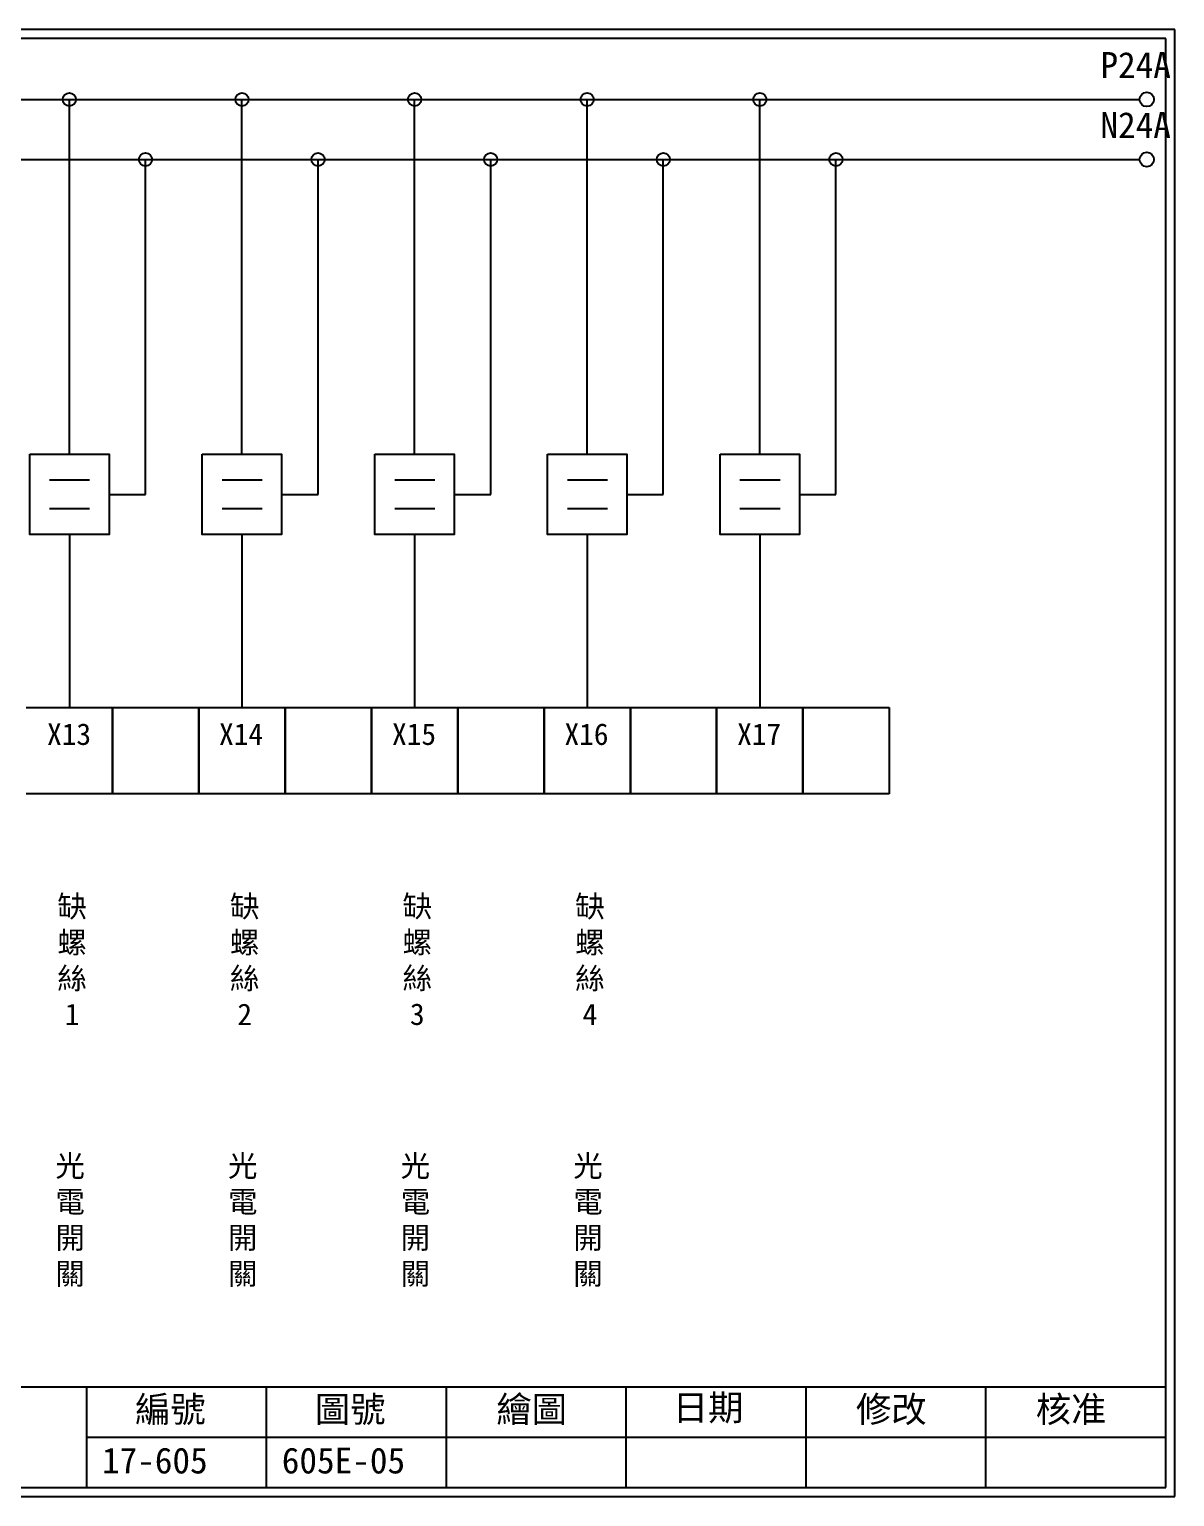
# Model space of a CAD drawing. Extents: x 275 to 562, y 265 to 469.
# Drawn here: x 402.7 to 561.9, y 264.9 to 468.9 of the extents above; entities that cross this region are included whole.
import ezdxf

# ---------------------------------------------------------------- set-up
doc = ezdxf.new("R2010")
doc.units = 0
doc.layers.get('0').update_dxf_attribs({"linetype": 'CONTINUOUS'})
doc.layers.add('圖框層', color=7, linetype='CONTINUOUS')
doc.layers.add('標尺寸層', color=3, linetype='CONTINUOUS')
doc.styles.add('CNS', font='romanc.shx', dxfattribs={"bigfont": 'chineset.shx'})
doc.styles.add('STSL', font='kaiu.ttf')

msp = doc.modelspace()

# ---------------------------------------------------------------- linework, layer by layer
at = {"color": 7}
for p, q in [((418.8, 404.26), (418.8, 450.82)), ((442.8, 404.26), (442.8, 450.82)), ((466.8, 404.26), (466.8, 450.82)), ((490.8, 404.26), (490.8, 450.82)), ((514.8, 404.26), (514.8, 450.82)), ((413.74, 404.26), (418.8, 404.26)), ((437.74, 404.26), (442.8, 404.26)), ((461.74, 404.26), (466.8, 404.26)), ((485.74, 404.26), (490.8, 404.26)), ((509.74, 404.26), (514.8, 404.26))]:
    msp.add_line(p, q, dxfattribs=at)
for points in [[(402.71, 409.84), (413.74, 409.84), (413.74, 398.68), (402.71, 398.68)], [(426.71, 409.84), (437.74, 409.84), (437.74, 398.68), (426.71, 398.68)], [(450.71, 409.84), (461.74, 409.84), (461.74, 398.68), (450.71, 398.68)], [(474.71, 409.84), (485.74, 409.84), (485.74, 398.68), (474.71, 398.68)], [(498.71, 409.84), (509.74, 409.84), (509.74, 398.68), (498.71, 398.68)]]:
    msp.add_lwpolyline(points, close=True, dxfattribs=at)
for centre in [(558.02, 459.17), (558.02, 450.82)]:
    msp.add_circle(centre, 1, dxfattribs=at)
at = {"layer": '圖框層', "color": 7}
for p, q in [((561.9, 468.91), (274.9, 468.91)), ((560.65, 467.66), (276.15, 467.66)), ((560.65, 266.2), (560.65, 467.66)), ((561.9, 264.95), (561.9, 468.91)), ((276.15, 280.2), (560.65, 280.2)), ((410.65, 266.2), (410.65, 280.2)), ((435.65, 266.2), (435.65, 280.2)), ((460.65, 266.2), (460.65, 280.2)), ((485.65, 266.2), (485.65, 280.2)), ((510.65, 266.2), (510.65, 280.2)), ((535.65, 266.2), (535.65, 280.2)), ((410.65, 273.2), (560.65, 273.2)), ((276.15, 266.2), (560.65, 266.2)), ((274.9, 264.95), (561.9, 264.95))]:
    msp.add_line(p, q, dxfattribs=at)
at = {"layer": '標尺寸層', "color": 7}
for p, q in [((279.42, 459.17), (557.02, 459.17)), ((408.22, 409.84), (408.22, 459.17)), ((432.22, 409.84), (432.22, 459.17)), ((456.22, 409.84), (456.22, 459.17)), ((480.22, 409.84), (480.22, 459.17)), ((504.22, 409.84), (504.22, 459.17)), ((279.42, 450.82), (557.02, 450.82)), ((405.46, 406.29), (411.03, 406.29)), ((429.46, 406.29), (435.03, 406.29)), ((453.46, 406.29), (459.03, 406.29)), ((477.46, 406.29), (483.03, 406.29)), ((501.46, 406.29), (507.03, 406.29)), ((405.46, 402.32), (411.03, 402.32)), ((429.46, 402.32), (435.03, 402.32)), ((453.46, 402.32), (459.03, 402.32)), ((477.46, 402.32), (483.03, 402.32)), ((501.46, 402.32), (507.03, 402.32)), ((408.22, 398.68), (408.22, 374.64)), ((432.22, 398.68), (432.22, 374.64)), ((456.22, 398.68), (456.22, 374.64)), ((480.22, 398.68), (480.22, 374.64)), ((504.22, 398.68), (504.22, 374.64)), ((402.22, 374.64), (414.22, 374.64)), ((414.22, 374.64), (414.22, 362.64)), ((414.22, 374.64), (426.22, 374.64)), ((414.22, 362.64), (414.22, 374.64)), ((426.22, 374.64), (426.22, 362.64)), ((426.22, 374.64), (438.22, 374.64)), ((426.22, 362.64), (426.22, 374.64)), ((438.22, 374.64), (438.22, 362.64)), ((438.22, 374.64), (450.22, 374.64)), ((438.22, 362.64), (438.22, 374.64)), ((450.22, 374.64), (450.22, 362.64)), ((450.22, 374.64), (462.22, 374.64)), ((450.22, 362.64), (450.22, 374.64)), ((462.22, 374.64), (462.22, 362.64)), ((462.22, 374.64), (474.22, 374.64)), ((462.22, 362.64), (462.22, 374.64)), ((474.22, 374.64), (474.22, 362.64)), ((474.22, 374.64), (486.22, 374.64)), ((474.22, 362.64), (474.22, 374.64)), ((486.22, 374.64), (486.22, 362.64)), ((486.22, 374.64), (498.22, 374.64)), ((486.22, 362.64), (486.22, 374.64)), ((498.22, 374.64), (498.22, 362.64)), ((498.22, 374.64), (510.22, 374.64)), ((498.22, 362.64), (498.22, 374.64)), ((510.22, 374.64), (510.22, 362.64)), ((510.22, 374.64), (522.22, 374.64)), ((510.22, 362.64), (510.22, 374.64)), ((522.22, 374.64), (522.22, 362.64)), ((414.22, 362.64), (402.22, 362.64)), ((426.22, 362.64), (414.22, 362.64)), ((438.22, 362.64), (426.22, 362.64)), ((450.22, 362.64), (438.22, 362.64)), ((462.22, 362.64), (450.22, 362.64)), ((474.22, 362.64), (462.22, 362.64)), ((486.22, 362.64), (474.22, 362.64)), ((498.22, 362.64), (486.22, 362.64)), ((510.22, 362.64), (498.22, 362.64)), ((522.22, 362.64), (510.22, 362.64))]:
    msp.add_line(p, q, dxfattribs=at)
for centre in [(408.22, 459.17), (432.22, 459.17), (456.22, 459.17), (480.22, 459.17), (504.22, 459.17), (418.8, 450.82), (442.8, 450.82), (466.8, 450.82), (490.8, 450.82), (514.8, 450.82)]:
    msp.add_circle(centre, 0.92, dxfattribs=at)

# ---------------------------------------------------------------- texts
at = {"layer": '圖框層', "color": 7, "style": 'STSL'}
for s, p in [('P24A', (551.58, 462.16)), ('N24A', (551.58, 453.81)), ('繪圖', (467.59, 275.29)), ('日期', (492.12, 275.53)), ('編號', (417.36, 275.28)), ('圖號', (442.36, 275.28)), ('修改', (517.59, 275.29)), ('核准', (542.59, 275.29)), ('17-605', (412.76, 268.17)), ('605E-05', (437.76, 268.17))]:
    msp.add_text(s, height=3.6, dxfattribs=at).set_placement(p)
at = {"layer": '標尺寸層', "color": 7, "char_height": 3, "attachment_point": 1, "style": 'CNS'}
for s, insert in [('\\pi2.8103;{\\fMingLiU|b0|i0|c136|p49;X13}', (402.31, 372.44)), ('\\pi2.7253;{\\fMingLiU|b0|i0|c136|p49;X14}', (426.31, 372.44)), ('\\pi2.7754;{\\fMingLiU|b0|i0|c136|p49;X15}', (450.31, 372.44)), ('\\pi2.7536;{\\fMingLiU|b0|i0|c136|p49;X16}', (474.31, 372.44)), ('\\pi2.758;{\\fMingLiU|b0|i0|c136|p49;X17}', (498.31, 372.44))]:
    msp.add_mtext_dynamic_manual_height_columns(s, width=12, gutter_width=32.5, heights=[8.35], dxfattribs=dict(at, insert=insert))
at = {"layer": '標尺寸層', "color": 7, "char_height": 3, "width": 4.9608, "attachment_point": 5, "style": 'CNS'}
for s, insert in [('{\\fDFKai-SB|b0|i0|c136|p65;缺螺絲1}', (408.6, 339.49)), ('{\\fDFKai-SB|b0|i0|c136|p65;缺螺絲2}', (432.6, 339.49)), ('{\\fDFKai-SB|b0|i0|c136|p65;缺螺絲3}', (456.6, 339.49)), ('{\\fDFKai-SB|b0|i0|c136|p65;缺螺絲4}', (480.6, 339.49)), ('{\\fDFKai-SB|b0|i0|c136|p65;光電開關}', (408.33, 303.27)), ('{\\fDFKai-SB|b0|i0|c136|p65;光電開關}', (432.33, 303.27)), ('{\\fDFKai-SB|b0|i0|c136|p65;光電開關}', (456.33, 303.27)), ('{\\fDFKai-SB|b0|i0|c136|p65;光電開關}', (480.33, 303.27))]:
    msp.add_mtext(s, dxfattribs=dict(at, insert=insert))

doc.saveas('drawing.dxf')
